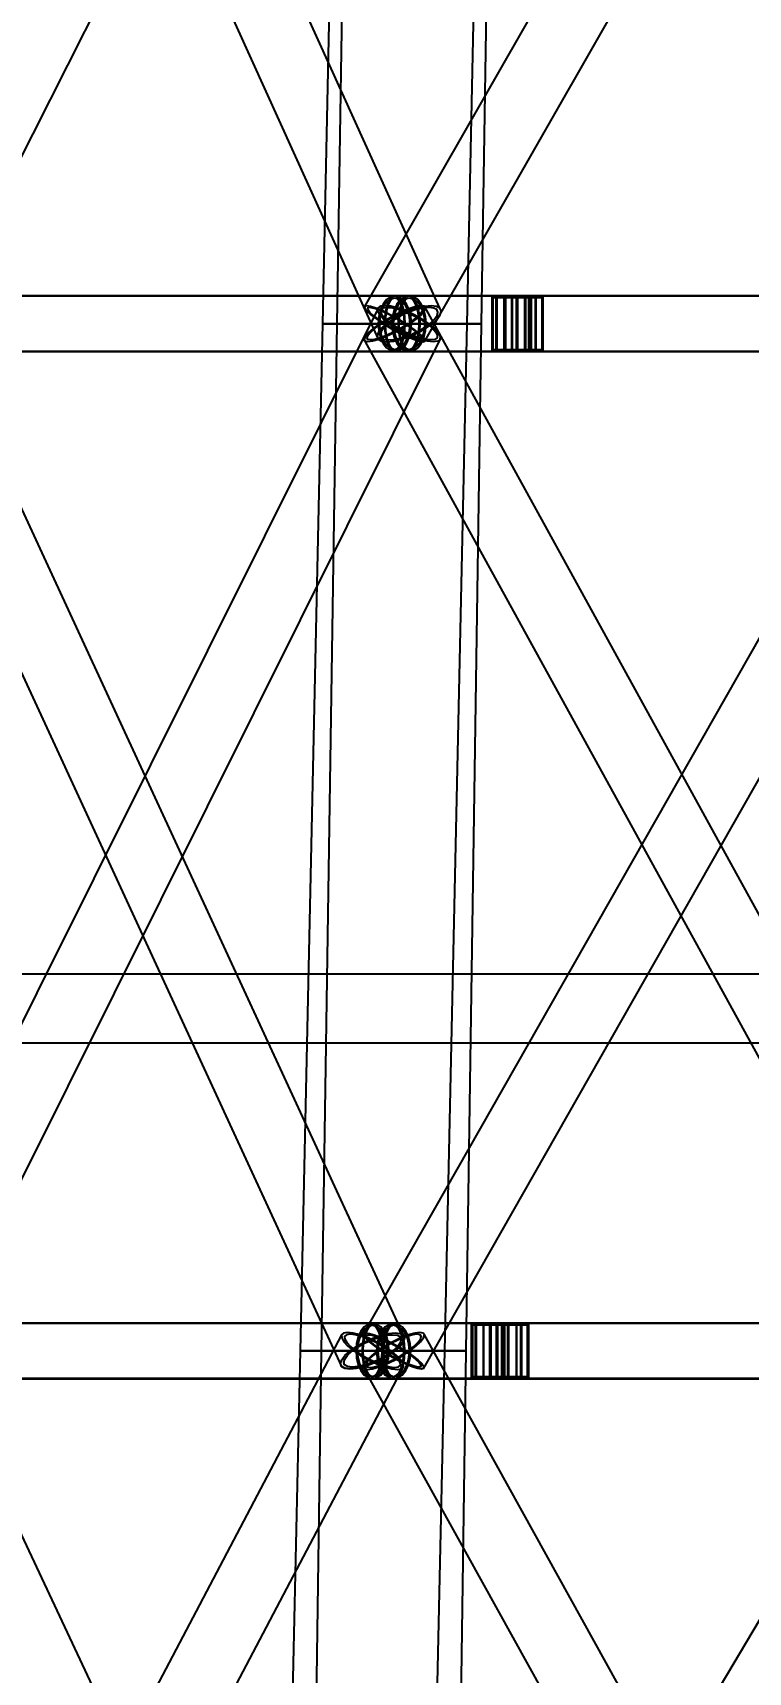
# Model space of a CAD drawing. Header units: millimetres. Extents: x -123812 to 252100, y -3000 to 639000.
# Drawn here: x -11359 to -6135, y 270154 to 282124 of the extents above; entities that cross this region are included whole.
import ezdxf

# ---------------------------------------------------------------- set-up
doc = ezdxf.new("R2010")
doc.units = ezdxf.units.MM
doc.layers.add('D-STR-DIM', color=7, linetype='Continuous', lineweight=13)
doc.layers.add('D-STR-STRC', color=7, linetype='Continuous', lineweight=25)
doc.styles.add('OpenSansCondensed-Light', font='OpenSansCondensed-Light.ttf')
doc.styles.add('TOWER_UNICODE', font='Arial Unicode.ttf')
doc.dimstyles.new('EZDXF', dxfattribs={"dimtxt": 0.25, "dimasz": 0.175, "dimexe": 0.375, "dimexo": 0.125, "dimgap": 0.1, "dimtad": 1, "dimlfac": 100, "dimzin": 12, "dimdsep": 46, "dimtxsty": 'OpenSansCondensed-Light', "dimblk": 'ARCHTICK', "dimcen": 2.5, "dimazin": 3, "dimtfac": 0.5, "dimtmove": 2, "dimatfit": 3})

# ---------------------------------------------------------------- blocks, each defined once
blk = doc.blocks.new('_ARCHTICK')
at = {"color": 0, "linetype": 'BYBLOCK', "const_width": 0.15}
blk.add_lwpolyline([(-0.5, -0.5), (0.5, 0.5)], dxfattribs=at)

msp = doc.modelspace()

# ---------------------------------------------------------------- linework, layer by layer
at = {"layer": 'D-STR-STRC'}
for points in [[(-8783.7, 287613.6), (-12571.2, 280113.6), (-12571, 280092.8), (-12555.4, 280065.6), (-12525.4, 280034), (-12483, 280000), (-12431.1, 279966), (-12373.3, 279934.4), (-12313.5, 279907.2), (-12255.8, 279886.4), (-12204.1, 279873.3), (-12162, 279868.8), (-12132.2, 279873.3), (-12116.9, 279886.4), (-8329.4, 287386.4)], [(-12240.1, 287386.3), (-8836.4, 279886.3), (-8812.3, 279873.2), (-8774.5, 279868.7), (-8725.6, 279873.2), (-8668.8, 279886.3), (-8608.2, 279907.2), (-8547.7, 279934.4), (-8491.5, 279966), (-8443.5, 280000), (-8406.9, 280034), (-8384.3, 280065.6), (-8377, 280092.8), (-8385.8, 280113.7), (-11789.5, 287613.7)], [(-4646.9, 287626.8), (-8935.9, 280126.8), (-8935, 280113.7), (-8919.1, 280092.8), (-8889.4, 280065.6), (-8847.9, 280034), (-8797.4, 280000), (-8741.3, 279966), (-8683.5, 279934.4), (-8627.9, 279907.2), (-8578.3, 279886.3), (-8538.1, 279873.2), (-8509.9, 279868.7), (-8495.8, 279873.2), (-4206.9, 287373.2)], [(-12123.9, 272385.8), (-8384.2, 279885.8), (-8382.5, 279906.7), (-8396.3, 279934.1), (-8424.8, 279965.9), (-8465.9, 280000), (-8517, 280034.1), (-8574.4, 280065.9), (-8634.4, 280093.3), (-8692.8, 280114.2), (-8745.6, 280127.4), (-8789.2, 280131.9), (-8820.7, 280127.4), (-8837.9, 280114.2), (-12577.6, 272614.2)], [(-12569.8, 279886.1), (-9104.2, 272386.1), (-9081.2, 272373), (-9044.5, 272368.5), (-8996.4, 272373), (-8940.3, 272386.1), (-8879.9, 272407), (-8819.5, 272434.3), (-8763.1, 272466), (-8714.5, 272500), (-8677.1, 272534), (-8653.5, 272565.7), (-8645.1, 272593), (-8652.7, 272613.9), (-12118.3, 280113.9)], [(-12344.1, 279796.8), (-8715.9, 279796.8), (-8684.4, 279803.7), (-8655.1, 279824), (-8630, 279856.3), (-8610.7, 279898.4), (-8598.6, 279947.4), (-8594.4, 280000), (-8598.6, 280052.6), (-8610.7, 280101.6), (-8630, 280143.7), (-8655.1, 280176), (-8684.4, 280196.3), (-8715.9, 280203.2), (-12344.1, 280203.2)], [(-12186.9, 279796.8), (-8611.1, 279796.8), (-8578.7, 279803.7), (-8548.5, 279824), (-8522.6, 279856.3), (-8502.7, 279898.4), (-8490.2, 279947.4), (-8486, 280000), (-8490.2, 280052.6), (-8502.7, 280101.6), (-8522.6, 280143.7), (-8548.5, 280176), (-8578.7, 280196.3), (-8611.1, 280203.2), (-12186.9, 280203.2)], [(-4675.4, 280127), (-8943.7, 272627), (-8944.1, 272613.9), (-8929.4, 272593), (-8900.7, 272565.7), (-8860, 272534), (-8810, 272500), (-8754.2, 272466), (-8696.2, 272434.3), (-8640.2, 272407), (-8589.9, 272386.1), (-8548.7, 272373), (-8519.5, 272368.5), (-8504.2, 272373), (-4235.8, 279873)], [(-4372.6, 272627.4), (-8498.1, 280127.4), (-8519.4, 280131.9), (-8554, 280127.4), (-8599.6, 280114.2), (-8653.2, 280093.3), (-8711.1, 280065.9), (-8769.2, 280034.1), (-8823.8, 280000), (-8871, 279965.9), (-8907.6, 279934.1), (-8931.1, 279906.7), (-8940, 279885.8), (-8933.6, 279872.6), (-4808.1, 272372.6)], [(-4508, 280203.2), (-8715.9, 280203.2), (-8735.5, 280196.3), (-8753.9, 280176), (-8769.7, 280143.7), (-8781.8, 280101.6), (-8789.4, 280052.6), (-8792, 280000), (-8789.4, 279947.4), (-8781.8, 279898.4), (-8769.7, 279856.3), (-8753.9, 279824), (-8735.5, 279803.7), (-8715.9, 279796.8), (-4508, 279796.8)], [(-4455.6, 280203.2), (-8611.1, 280203.2), (-8631.9, 280196.3), (-8651.3, 280176), (-8667.9, 280143.7), (-8680.7, 280101.6), (-8688.7, 280052.6), (-8691.5, 280000), (-8688.7, 279947.4), (-8680.7, 279898.4), (-8667.9, 279856.3), (-8651.3, 279824), (-8631.9, 279803.7), (-8611.1, 279796.8), (-4455.6, 279796.8)], [(-12582.5, 272296.8), (-8878.4, 272296.8), (-8847.3, 272303.7), (-8818.3, 272324), (-8793.3, 272356.3), (-8774.2, 272398.4), (-8762.2, 272447.4), (-8758.1, 272500), (-8762.2, 272552.6), (-8774.2, 272601.6), (-8793.3, 272643.7), (-8818.3, 272676), (-8847.3, 272696.3), (-8878.4, 272703.2), (-12582.5, 272703.2)], [(-12350.8, 272296.8), (-8723.9, 272296.8), (-8691.4, 272303.7), (-8661.1, 272324), (-8635, 272356.3), (-8615, 272398.4), (-8602.5, 272447.4), (-8598.2, 272500), (-8602.5, 272552.6), (-8615, 272601.6), (-8635, 272643.7), (-8661.1, 272676), (-8691.4, 272696.3), (-8723.9, 272703.2), (-12350.8, 272703.2)], [(-4590.4, 272703.2), (-8878.4, 272703.2), (-8897.9, 272696.3), (-8916.1, 272676), (-8931.7, 272643.7), (-8943.7, 272601.6), (-8951.2, 272552.6), (-8953.8, 272500), (-8951.2, 272447.4), (-8943.7, 272398.4), (-8931.7, 272356.3), (-8916.1, 272324), (-8897.9, 272303.7), (-8878.4, 272296.8), (-4590.4, 272296.8)], [(-4513.1, 272703.2), (-8723.9, 272703.2), (-8745.1, 272696.3), (-8764.7, 272676), (-8781.6, 272643.7), (-8794.6, 272601.6), (-8802.7, 272552.6), (-8805.5, 272500), (-8802.7, 272447.4), (-8794.6, 272398.4), (-8781.6, 272356.3), (-8764.7, 272324), (-8745.1, 272303.7), (-8723.9, 272296.8), (-4513.1, 272296.8)], [(-12601.6, 264883.5), (-8652.8, 272383.5), (-8653.4, 272404.9), (-8669.3, 272432.7), (-8699.5, 272465.2), (-8741.8, 272500), (-8793.5, 272534.8), (-8850.9, 272567.3), (-8910.2, 272595.1), (-8967.4, 272616.5), (-9018.5, 272630), (-9060, 272634.6), (-9089.2, 272630), (-9104, 272616.5), (-13052.8, 265116.5)], [(-8606.6, 265116.8), (-12127, 272616.8), (-12151.4, 272630.2), (-12189.5, 272634.8), (-12238.5, 272630.2), (-12295.2, 272616.8), (-12355.6, 272595.3), (-12415.8, 272567.4), (-12471.5, 272534.9), (-12519, 272500), (-12555, 272465.1), (-12577.1, 272432.6), (-12583.8, 272404.7), (-12574.6, 272383.2), (-9054.2, 264883.2)], [(-4808.4, 272630.2), (-9262.3, 265130.2), (-9261.4, 265116.8), (-9245.7, 265095.3), (-9216.3, 265067.4), (-9175.1, 265034.9), (-9125, 265000), (-9069.5, 264965.1), (-9012.2, 264932.6), (-8957.1, 264904.7), (-8907.9, 264883.2), (-8868, 264869.8), (-8840.2, 264865.2), (-8826.2, 264869.8), (-4372.3, 272369.8)], [(-4343.1, 265116.5), (-8499.8, 272616.5), (-8509, 272630), (-8532.8, 272634.6), (-8569.6, 272630), (-8616.9, 272616.5), (-8671.6, 272595.1), (-8729.8, 272567.3), (-8787.6, 272534.8), (-8841.1, 272500), (-8886.5, 272465.2), (-8920.9, 272432.7), (-8941.9, 272404.9), (-8948.1, 272383.5), (-4791.3, 264883.5)]]:
    msp.add_lwpolyline(points, dxfattribs=at)
for points in [[(-9244.2, 280000), (-8187.5, 280000), (-8028.8, 287500), (-9084.2, 287500)], [(-9139.5, 280000), (-8082.7, 280000), (-7964.1, 287500), (-9019.5, 287500)], [(-15262, 279800), (-7758.5, 279800), (-7758.5, 280200), (-15262, 280200)], [(-13831.6, 279800), (-7729.3, 279800), (-7729.3, 280200), (-13831.6, 280200)], [(-13625.6, 279800), (-7631.1, 279800), (-7631.1, 280200), (-13625.6, 280200)], [(-8607.9, 280000), (-8662.5, 279965.9), (-8720.6, 279934.1), (-8778.5, 279906.7), (-8832.1, 279885.8), (-8877.7, 279872.6), (-8912.4, 279868.1), (-8933.6, 279872.6), (-8940, 279885.8), (-8931.1, 279906.7), (-8907.6, 279934.1), (-8871, 279965.9), (-8823.8, 280000), (-8769.2, 280034.1), (-8711.1, 280065.9), (-8653.2, 280093.3), (-8599.6, 280114.2), (-8554, 280127.4), (-8519.4, 280131.9), (-8498.1, 280127.4), (-8491.7, 280114.2), (-8500.6, 280093.3), (-8524.1, 280065.9), (-8560.8, 280034.1)], [(-8797.4, 280000), (-8741.3, 279966), (-8683.5, 279934.4), (-8627.9, 279907.2), (-8578.3, 279886.3), (-8538.1, 279873.2), (-8509.9, 279868.7), (-8495.8, 279873.2), (-8496.7, 279886.3), (-8512.6, 279907.2), (-8542.3, 279934.4), (-8583.8, 279966), (-8634.3, 280000), (-8690.4, 280034), (-8748.2, 280065.6), (-8803.8, 280092.8), (-8853.4, 280113.7), (-8893.7, 280126.8), (-8921.8, 280131.3), (-8935.9, 280126.8), (-8935, 280113.7), (-8919.1, 280092.8), (-8889.4, 280065.6), (-8847.9, 280034)], [(-8618.6, 280000), (-8667.7, 279969.2), (-8720.2, 279940.5), (-8772.3, 279915.9), (-8820.6, 279897), (-8861.8, 279885.1), (-8893, 279881.1), (-8912.2, 279885.1), (-8917.9, 279897), (-8909.9, 279915.9), (-8888.7, 279940.5), (-8855.7, 279969.2), (-8813.2, 280000), (-8764, 280030.8), (-8711.5, 280059.5), (-8659.4, 280084.1), (-8611.1, 280103), (-8569.9, 280114.9), (-8538.7, 280118.9), (-8519.5, 280114.9), (-8513.8, 280103), (-8521.8, 280084.1), (-8543, 280059.5), (-8576, 280030.8)], [(-8789.4, 280000), (-8738.8, 279969.4), (-8686.7, 279940.8), (-8636.6, 279916.3), (-8591.8, 279897.5), (-8555.6, 279885.7), (-8530.2, 279881.6), (-8517.5, 279885.7), (-8518.3, 279897.5), (-8532.6, 279916.3), (-8559.4, 279940.8), (-8596.8, 279969.4), (-8642.3, 280000), (-8692.9, 280030.6), (-8745, 280059.2), (-8795.1, 280083.7), (-8839.9, 280102.5), (-8876.2, 280114.3), (-8901.5, 280118.4), (-8914.2, 280114.3), (-8913.4, 280102.5), (-8899.1, 280083.7), (-8872.4, 280059.2), (-8834.9, 280030.6)], [(-8778.6, 280000), (-8815.2, 279966), (-8837.9, 279934.4), (-8845.1, 279907.2), (-8836.4, 279886.3), (-8812.3, 279873.2), (-8774.5, 279868.7), (-8725.6, 279873.2), (-8668.8, 279886.3), (-8608.2, 279907.2), (-8547.7, 279934.4), (-8491.5, 279966), (-8443.5, 280000), (-8406.9, 280034), (-8384.3, 280065.6), (-8377, 280092.8), (-8385.8, 280113.7), (-8409.9, 280126.8), (-8447.7, 280131.3), (-8496.6, 280126.8), (-8553.3, 280113.7), (-8614, 280092.8), (-8674.5, 280065.6), (-8730.6, 280034)], [(-8465.9, 280000), (-8424.8, 279965.9), (-8396.3, 279934.1), (-8382.5, 279906.7), (-8384.2, 279885.8), (-8401.4, 279872.6), (-8433, 279868.1), (-8476.6, 279872.6), (-8529.4, 279885.8), (-8587.8, 279906.7), (-8647.7, 279934.1), (-8705.2, 279965.9), (-8756.2, 280000), (-8797.4, 280034.1), (-8825.9, 280065.9), (-8839.7, 280093.3), (-8837.9, 280114.2), (-8820.7, 280127.4), (-8789.2, 280131.9), (-8745.6, 280127.4), (-8692.8, 280114.2), (-8634.4, 280093.3), (-8574.4, 280065.9), (-8517, 280034.1)], [(-8837.3, 280000), (-8833.1, 279947.4), (-8821, 279898.4), (-8801.7, 279856.3), (-8776.6, 279824), (-8747.3, 279803.7), (-8715.9, 279796.8), (-8684.4, 279803.7), (-8655.1, 279824), (-8630, 279856.3), (-8610.7, 279898.4), (-8598.6, 279947.4), (-8594.4, 280000), (-8598.6, 280052.6), (-8610.7, 280101.6), (-8630, 280143.7), (-8655.1, 280176), (-8684.4, 280196.3), (-8715.9, 280203.2), (-8747.3, 280196.3), (-8776.6, 280176), (-8801.7, 280143.7), (-8821, 280101.6), (-8833.1, 280052.6)], [(-8827.7, 280000), (-8823.9, 279951.5), (-8812.7, 279906.4), (-8794.9, 279867.6), (-8771.8, 279837.9), (-8744.8, 279819.2), (-8715.9, 279812.8), (-8686.9, 279819.2), (-8659.9, 279837.9), (-8636.8, 279867.6), (-8619, 279906.4), (-8607.8, 279951.5), (-8604, 280000), (-8607.8, 280048.5), (-8619, 280093.6), (-8636.8, 280132.4), (-8659.9, 280162.1), (-8686.9, 280180.8), (-8715.9, 280187.2), (-8744.8, 280180.8), (-8771.8, 280162.1), (-8794.9, 280132.4), (-8812.7, 280093.6), (-8823.9, 280048.5)], [(-8762.1, 280000), (-8795.1, 279969.4), (-8815.6, 279940.8), (-8822.1, 279916.3), (-8814.2, 279897.5), (-8792.5, 279885.7), (-8758.4, 279881.6), (-8714.3, 279885.7), (-8663.1, 279897.5), (-8608.4, 279916.3), (-8553.9, 279940.8), (-8503.3, 279969.4), (-8460, 280000), (-8427, 280030.6), (-8406.6, 280059.2), (-8400.1, 280083.7), (-8407.9, 280102.5), (-8429.7, 280114.3), (-8463.7, 280118.4), (-8507.9, 280114.3), (-8559, 280102.5), (-8613.7, 280083.7), (-8668.2, 280059.2), (-8718.9, 280030.6)], [(-8480.2, 280000), (-8443.1, 279969.2), (-8417.4, 279940.5), (-8405, 279915.9), (-8406.6, 279897), (-8422.1, 279885.1), (-8450.5, 279881.1), (-8489.8, 279885.1), (-8537.4, 279897), (-8590.1, 279915.9), (-8644.1, 279940.5), (-8695.9, 279969.2), (-8742, 280000), (-8779.1, 280030.8), (-8804.7, 280059.5), (-8817.2, 280084.1), (-8815.6, 280103), (-8800.1, 280114.9), (-8771.7, 280118.9), (-8732.3, 280114.9), (-8684.7, 280103), (-8632.1, 280084.1), (-8578, 280059.5), (-8526.2, 280030.8)], [(-8792, 280000), (-8789.4, 279947.4), (-8781.8, 279898.4), (-8769.7, 279856.3), (-8753.9, 279824), (-8735.5, 279803.7), (-8715.9, 279796.8), (-8696.2, 279803.7), (-8677.8, 279824), (-8662, 279856.3), (-8649.9, 279898.4), (-8642.3, 279947.4), (-8639.8, 280000), (-8642.3, 280052.6), (-8649.9, 280101.6), (-8662, 280143.7), (-8677.8, 280176), (-8696.2, 280196.3), (-8715.9, 280203.2), (-8735.5, 280196.3), (-8753.9, 280176), (-8769.7, 280143.7), (-8781.8, 280101.6), (-8789.4, 280052.6)], [(-8786, 280000), (-8783.6, 279951.5), (-8776.6, 279906.4), (-8765.4, 279867.6), (-8750.9, 279837.9), (-8734, 279819.2), (-8715.9, 279812.8), (-8697.7, 279819.2), (-8680.8, 279837.9), (-8666.3, 279867.6), (-8655.1, 279906.4), (-8648.1, 279951.5), (-8645.7, 280000), (-8648.1, 280048.5), (-8655.1, 280093.6), (-8666.3, 280132.4), (-8680.8, 280162.1), (-8697.7, 280180.8), (-8715.9, 280187.2), (-8734, 280180.8), (-8750.9, 280162.1), (-8765.4, 280132.4), (-8776.6, 280093.6), (-8783.6, 280048.5)], [(-8736.2, 280000), (-8731.9, 279947.4), (-8719.4, 279898.4), (-8699.5, 279856.3), (-8673.6, 279824), (-8643.5, 279803.7), (-8611.1, 279796.8), (-8578.7, 279803.7), (-8548.5, 279824), (-8522.6, 279856.3), (-8502.7, 279898.4), (-8490.2, 279947.4), (-8486, 280000), (-8490.2, 280052.6), (-8502.7, 280101.6), (-8522.6, 280143.7), (-8548.5, 280176), (-8578.7, 280196.3), (-8611.1, 280203.2), (-8643.5, 280196.3), (-8673.6, 280176), (-8699.5, 280143.7), (-8719.4, 280101.6), (-8731.9, 280052.6)], [(-8726.3, 280000), (-8722.4, 279951.5), (-8710.9, 279906.4), (-8692.6, 279867.6), (-8668.7, 279837.9), (-8640.9, 279819.2), (-8611.1, 279812.8), (-8581.2, 279819.2), (-8553.4, 279837.9), (-8529.6, 279867.6), (-8511.2, 279906.4), (-8499.7, 279951.5), (-8495.8, 280000), (-8499.7, 280048.5), (-8511.2, 280093.6), (-8529.6, 280132.4), (-8553.4, 280162.1), (-8581.2, 280180.8), (-8611.1, 280187.2), (-8640.9, 280180.8), (-8668.7, 280162.1), (-8692.6, 280132.4), (-8710.9, 280093.6), (-8722.4, 280048.5)], [(-8691.5, 280000), (-8688.7, 279947.4), (-8680.7, 279898.4), (-8667.9, 279856.3), (-8651.3, 279824), (-8631.9, 279803.7), (-8611.1, 279796.8), (-8590.3, 279803.7), (-8570.9, 279824), (-8554.2, 279856.3), (-8541.4, 279898.4), (-8533.4, 279947.4), (-8530.7, 280000), (-8533.4, 280052.6), (-8541.4, 280101.6), (-8554.2, 280143.7), (-8570.9, 280176), (-8590.3, 280196.3), (-8611.1, 280203.2), (-8631.9, 280196.3), (-8651.3, 280176), (-8667.9, 280143.7), (-8680.7, 280101.6), (-8688.7, 280052.6)], [(-8685.1, 280000), (-8682.6, 279951.5), (-8675.2, 279906.4), (-8663.4, 279867.6), (-8648.1, 279837.9), (-8630.2, 279819.2), (-8611.1, 279812.8), (-8591.9, 279819.2), (-8574, 279837.9), (-8558.7, 279867.6), (-8546.9, 279906.4), (-8539.5, 279951.5), (-8537, 280000), (-8539.5, 280048.5), (-8546.9, 280093.6), (-8558.7, 280132.4), (-8574, 280162.1), (-8591.9, 280180.8), (-8611.1, 280187.2), (-8630.2, 280180.8), (-8648.1, 280162.1), (-8663.4, 280132.4), (-8675.2, 280093.6), (-8682.6, 280048.5)], [(-7729.3, 280200), (-8006.8, 280200), (-8006.8, 279800), (-7729.3, 279800)], [(-7737.6, 280188), (-7998.5, 280188), (-7998.5, 279812), (-7737.6, 279812)], [(-7758.5, 280200), (-7977.6, 280200), (-7977.6, 279800), (-7758.5, 279800)], [(-7765, 280188), (-7971, 280188), (-7971, 279812), (-7765, 279812)], [(-7918.5, 279800), (50.4, 279800), (50.4, 280200), (-7918.5, 280200)], [(-7817.6, 280200), (-7918.5, 280200), (-7918.5, 279800), (-7817.6, 279800)], [(-7631.1, 280200), (-7915.8, 280200), (-7915.8, 279800), (-7631.1, 279800)], [(-7820.6, 280188), (-7915.4, 280188), (-7915.4, 279812), (-7820.6, 279812)], [(-7639.6, 280188), (-7907.3, 280188), (-7907.3, 279812), (-7639.6, 279812)], [(-7863.6, 279800), (90.1, 279800), (90.1, 280200), (-7863.6, 280200)], [(-7683.3, 280200), (-7863.6, 280200), (-7863.6, 279800), (-7683.3, 279800)], [(-7688.7, 280188), (-7858.2, 280188), (-7858.2, 279812), (-7688.7, 279812)], [(-7828.8, 279800), (55.3, 279800), (55.3, 280200), (-7828.8, 280200)], [(-7718.1, 280200), (-7828.8, 280200), (-7828.8, 279800), (-7718.1, 279800)], [(-7721.4, 280188), (-7825.5, 280188), (-7825.5, 279812), (-7721.4, 279812)], [(-9407.5, 272500), (-8349.3, 272500), (-8187.5, 280000), (-9244.2, 280000)], [(-9253, 272500), (-8194.8, 272500), (-8082.7, 280000), (-9139.5, 280000)], [(-8187.5, 280000), (-8205.5, 280000), (-8258.3, 280000), (-8342.2, 280000), (-8451.7, 280000), (-8579.1, 280000), (-8715.9, 280000), (-8852.6, 280000), (-8980, 280000), (-9089.5, 280000), (-9173.5, 280000), (-9226.2, 280000), (-9244.2, 280000), (-9226.2, 280000), (-9173.5, 280000), (-9089.5, 280000), (-8980, 280000), (-8852.6, 280000), (-8715.9, 280000), (-8579.1, 280000), (-8451.7, 280000), (-8342.2, 280000), (-8258.3, 280000), (-8205.5, 280000)], [(-8082.7, 280000), (-8100.7, 280000), (-8153.5, 280000), (-8237.4, 280000), (-8346.9, 280000), (-8474.3, 280000), (-8611.1, 280000), (-8747.8, 280000), (-8875.3, 280000), (-8984.7, 280000), (-9068.7, 280000), (-9121.5, 280000), (-9139.5, 280000), (-9121.5, 280000), (-9068.7, 280000), (-8984.7, 280000), (-8875.3, 280000), (-8747.8, 280000), (-8611.1, 280000), (-8474.3, 280000), (-8346.9, 280000), (-8237.4, 280000), (-8153.5, 280000), (-8100.7, 280000)], [(-14013.6, 274750), (-5244.4, 274750), (-5244.4, 275250), (-14013.6, 275250)], [(-13737.8, 274750), (-5244.4, 274750), (-5244.4, 275250), (-13737.8, 275250)], [(-15569.2, 272300), (-7911.4, 272300), (-7911.4, 272700), (-15569.2, 272700)], [(-14124.1, 272300), (-7882.3, 272300), (-7882.3, 272700), (-14124.1, 272700)], [(-13820.3, 272300), (-7737.5, 272300), (-7737.5, 272700), (-13820.3, 272700)], [(-8998.8, 272500), (-8994.7, 272447.4), (-8982.7, 272398.4), (-8963.6, 272356.3), (-8938.6, 272324), (-8909.6, 272303.7), (-8878.4, 272296.8), (-8847.3, 272303.7), (-8818.3, 272324), (-8793.3, 272356.3), (-8774.2, 272398.4), (-8762.2, 272447.4), (-8758.1, 272500), (-8762.2, 272552.6), (-8774.2, 272601.6), (-8793.3, 272643.7), (-8818.3, 272676), (-8847.3, 272696.3), (-8878.4, 272703.2), (-8909.6, 272696.3), (-8938.6, 272676), (-8963.6, 272643.7), (-8982.7, 272601.6), (-8994.7, 272552.6)], [(-8989.3, 272500), (-8985.6, 272451.5), (-8974.5, 272406.4), (-8956.9, 272367.6), (-8933.9, 272337.9), (-8907.1, 272319.2), (-8878.4, 272312.8), (-8849.7, 272319.2), (-8823, 272337.9), (-8800, 272367.6), (-8782.4, 272406.4), (-8771.3, 272451.5), (-8767.5, 272500), (-8771.3, 272548.5), (-8782.4, 272593.6), (-8800, 272632.4), (-8823, 272662.1), (-8849.7, 272680.8), (-8878.4, 272687.2), (-8907.1, 272680.8), (-8933.9, 272662.1), (-8956.9, 272632.4), (-8974.5, 272593.6), (-8985.6, 272548.5)], [(-8953.8, 272500), (-8951.2, 272447.4), (-8943.7, 272398.4), (-8931.7, 272356.3), (-8916.1, 272324), (-8897.9, 272303.7), (-8878.4, 272296.8), (-8858.9, 272303.7), (-8840.8, 272324), (-8825.2, 272356.3), (-8813.2, 272398.4), (-8805.7, 272447.4), (-8803.1, 272500), (-8805.7, 272552.6), (-8813.2, 272601.6), (-8825.2, 272643.7), (-8840.8, 272676), (-8858.9, 272696.3), (-8878.4, 272703.2), (-8897.9, 272696.3), (-8916.1, 272676), (-8931.7, 272643.7), (-8943.7, 272601.6), (-8951.2, 272552.6)], [(-8947.9, 272500), (-8945.5, 272451.5), (-8938.6, 272406.4), (-8927.5, 272367.6), (-8913.2, 272337.9), (-8896.4, 272319.2), (-8878.4, 272312.8), (-8860.5, 272319.2), (-8843.7, 272337.9), (-8829.4, 272367.6), (-8818.3, 272406.4), (-8811.4, 272451.5), (-8809, 272500), (-8811.4, 272548.5), (-8818.3, 272593.6), (-8829.4, 272632.4), (-8843.7, 272662.1), (-8860.5, 272680.8), (-8878.4, 272687.2), (-8896.4, 272680.8), (-8913.2, 272662.1), (-8927.5, 272632.4), (-8938.6, 272593.6), (-8945.5, 272548.5)], [(-8849.7, 272500), (-8845.4, 272447.4), (-8832.8, 272398.4), (-8812.9, 272356.3), (-8786.8, 272324), (-8756.5, 272303.7), (-8723.9, 272296.8), (-8691.4, 272303.7), (-8661.1, 272324), (-8635, 272356.3), (-8615, 272398.4), (-8602.5, 272447.4), (-8598.2, 272500), (-8602.5, 272552.6), (-8615, 272601.6), (-8635, 272643.7), (-8661.1, 272676), (-8691.4, 272696.3), (-8723.9, 272703.2), (-8756.5, 272696.3), (-8786.8, 272676), (-8812.9, 272643.7), (-8832.8, 272601.6), (-8845.4, 272552.6)], [(-8839.8, 272500), (-8835.8, 272451.5), (-8824.3, 272406.4), (-8805.9, 272367.6), (-8781.9, 272337.9), (-8753.9, 272319.2), (-8723.9, 272312.8), (-8694, 272319.2), (-8666, 272337.9), (-8642, 272367.6), (-8623.6, 272406.4), (-8612, 272451.5), (-8608.1, 272500), (-8612, 272548.5), (-8623.6, 272593.6), (-8642, 272632.4), (-8666, 272662.1), (-8694, 272680.8), (-8723.9, 272687.2), (-8753.9, 272680.8), (-8781.9, 272662.1), (-8805.9, 272632.4), (-8824.3, 272593.6), (-8835.8, 272548.5)], [(-8805.5, 272500), (-8802.7, 272447.4), (-8794.6, 272398.4), (-8781.6, 272356.3), (-8764.7, 272324), (-8745.1, 272303.7), (-8723.9, 272296.8), (-8702.8, 272303.7), (-8683.2, 272324), (-8666.3, 272356.3), (-8653.3, 272398.4), (-8645.1, 272447.4), (-8642.4, 272500), (-8645.1, 272552.6), (-8653.3, 272601.6), (-8666.3, 272643.7), (-8683.2, 272676), (-8702.8, 272696.3), (-8723.9, 272703.2), (-8745.1, 272696.3), (-8764.7, 272676), (-8781.6, 272643.7), (-8794.6, 272601.6), (-8802.7, 272552.6)], [(-8799.1, 272500), (-8796.5, 272451.5), (-8789, 272406.4), (-8777.1, 272367.6), (-8761.5, 272337.9), (-8743.4, 272319.2), (-8723.9, 272312.8), (-8704.5, 272319.2), (-8686.4, 272337.9), (-8670.8, 272367.6), (-8658.9, 272406.4), (-8651.3, 272451.5), (-8648.8, 272500), (-8651.3, 272548.5), (-8658.9, 272593.6), (-8670.8, 272632.4), (-8686.4, 272662.1), (-8704.5, 272680.8), (-8723.9, 272687.2), (-8743.4, 272680.8), (-8761.5, 272662.1), (-8777.1, 272632.4), (-8789, 272593.6), (-8796.5, 272548.5)], [(-7882.3, 272700), (-8157.4, 272700), (-8157.4, 272300), (-7882.3, 272300)], [(-7890.5, 272688), (-8149.2, 272688), (-8149.2, 272312), (-7890.5, 272312)], [(-7911.4, 272700), (-8128.3, 272700), (-8128.3, 272300), (-7911.4, 272300)], [(-7917.9, 272688), (-8121.8, 272688), (-8121.8, 272312), (-7917.9, 272312)], [(-8069.7, 272300), (49.8, 272300), (49.8, 272700), (-8069.7, 272700)], [(-7970, 272700), (-8069.7, 272700), (-8069.7, 272300), (-7970, 272300)], [(-7973, 272688), (-8066.7, 272688), (-8066.7, 272312), (-7973, 272312)], [(-7737.5, 272700), (-8023.1, 272700), (-8023.1, 272300), (-7737.5, 272300)], [(-7746.1, 272688), (-8014.6, 272688), (-8014.6, 272312), (-7746.1, 272312)], [(-7971.6, 272300), (91.3, 272300), (91.3, 272700), (-7971.6, 272700)], [(-7789, 272700), (-7971.6, 272700), (-7971.6, 272300), (-7789, 272300)], [(-7794.5, 272688), (-7966.1, 272688), (-7966.1, 272312), (-7794.5, 272312)], [(-7937.2, 272300), (56.9, 272300), (56.9, 272700), (-7937.2, 272700)], [(-7823.4, 272700), (-7937.2, 272700), (-7937.2, 272300), (-7823.4, 272300)], [(-7826.8, 272688), (-7933.8, 272688), (-7933.8, 272312), (-7826.8, 272312)], [(-8714.5, 272500), (-8763.1, 272466), (-8819.5, 272434.3), (-8879.9, 272407), (-8940.3, 272386.1), (-8996.4, 272373), (-9044.5, 272368.5), (-9081.2, 272373), (-9104.2, 272386.1), (-9111.7, 272407), (-9103.4, 272434.3), (-9079.7, 272466), (-9042.4, 272500), (-8993.8, 272534), (-8937.4, 272565.7), (-8877, 272593), (-8816.6, 272613.9), (-8760.5, 272627), (-8712.4, 272631.5), (-8675.7, 272627), (-8652.7, 272613.9), (-8645.1, 272593), (-8653.5, 272565.7), (-8677.1, 272534)], [(-9015.1, 272500), (-8963.4, 272465.2), (-8906, 272432.7), (-8846.6, 272404.9), (-8789.5, 272383.5), (-8738.4, 272370), (-8696.8, 272365.4), (-8667.7, 272370), (-8652.8, 272383.5), (-8653.4, 272404.9), (-8669.3, 272432.7), (-8699.5, 272465.2), (-8741.8, 272500), (-8793.5, 272534.8), (-8850.9, 272567.3), (-8910.2, 272595.1), (-8967.4, 272616.5), (-9018.5, 272630), (-9060, 272634.6), (-9089.2, 272630), (-9104, 272616.5), (-9103.5, 272595.1), (-9087.6, 272567.3), (-9057.4, 272534.8)], [(-8730.7, 272500), (-8774.4, 272469.3), (-8825.3, 272440.7), (-8879.8, 272416.2), (-8934.2, 272397.4), (-8984.8, 272385.5), (-9028.1, 272381.5), (-9061.3, 272385.5), (-9082, 272397.4), (-9088.8, 272416.2), (-9081.3, 272440.7), (-9059.9, 272469.3), (-9026.2, 272500), (-8982.5, 272530.7), (-8931.6, 272559.3), (-8877.1, 272583.8), (-8822.7, 272602.6), (-8772.1, 272614.5), (-8728.8, 272618.5), (-8695.6, 272614.5), (-8674.9, 272602.6), (-8668.1, 272583.8), (-8675.6, 272559.3), (-8697, 272530.7)], [(-9001.6, 272500), (-8955.1, 272468.6), (-8903.3, 272439.3), (-8849.8, 272414.2), (-8798.2, 272394.9), (-8752.2, 272382.8), (-8714.7, 272378.7), (-8688.4, 272382.8), (-8675.1, 272394.9), (-8675.6, 272414.2), (-8689.9, 272439.3), (-8717.1, 272468.6), (-8755.3, 272500), (-8801.8, 272531.4), (-8853.6, 272560.7), (-8907.1, 272585.8), (-8958.6, 272605.1), (-9004.7, 272617.2), (-9042.2, 272621.3), (-9068.5, 272617.2), (-9081.8, 272605.1), (-9081.3, 272585.8), (-9067, 272560.7), (-9039.8, 272531.4)], [(-8841.1, 272500), (-8886.5, 272465.2), (-8920.9, 272432.7), (-8941.9, 272404.9), (-8948.1, 272383.5), (-8938.9, 272370), (-8915.1, 272365.4), (-8878.3, 272370), (-8830.9, 272383.5), (-8776.3, 272404.9), (-8718.1, 272432.7), (-8660.3, 272465.2), (-8606.8, 272500), (-8561.3, 272534.8), (-8526.9, 272567.3), (-8506, 272595.1), (-8499.8, 272616.5), (-8509, 272630), (-8532.8, 272634.6), (-8569.6, 272630), (-8616.9, 272616.5), (-8671.6, 272595.1), (-8729.8, 272567.3), (-8787.6, 272534.8)], [(-8637.9, 272500), (-8587.9, 272466), (-8547.2, 272434.3), (-8518.5, 272407), (-8503.8, 272386.1), (-8504.2, 272373), (-8519.5, 272368.5), (-8548.7, 272373), (-8589.9, 272386.1), (-8640.2, 272407), (-8696.2, 272434.3), (-8754.2, 272466), (-8810, 272500), (-8860, 272534), (-8900.7, 272565.7), (-8929.4, 272593), (-8944.1, 272613.9), (-8943.7, 272627), (-8928.4, 272631.5), (-8899.2, 272627), (-8858, 272613.9), (-8807.7, 272593), (-8751.6, 272565.7), (-8693.7, 272534)], [(-8829.5, 272500), (-8870.5, 272468.6), (-8901.6, 272439.3), (-8920.5, 272414.2), (-8926, 272394.9), (-8917.7, 272382.8), (-8896.3, 272378.7), (-8863.1, 272382.8), (-8820.4, 272394.9), (-8771.2, 272414.2), (-8718.7, 272439.3), (-8666.6, 272468.6), (-8618.4, 272500), (-8577.3, 272531.4), (-8546.3, 272560.7), (-8527.4, 272585.8), (-8521.9, 272605.1), (-8530.1, 272617.2), (-8551.6, 272621.3), (-8584.8, 272617.2), (-8627.5, 272605.1), (-8676.7, 272585.8), (-8729.2, 272560.7), (-8781.3, 272531.4)], [(-8646.3, 272500), (-8601.3, 272469.3), (-8564.6, 272440.7), (-8538.7, 272416.2), (-8525.5, 272397.4), (-8525.8, 272385.5), (-8539.6, 272381.5), (-8566, 272385.5), (-8603.1, 272397.4), (-8648.5, 272416.2), (-8699, 272440.7), (-8751.2, 272469.3), (-8801.5, 272500), (-8846.6, 272530.7), (-8883.3, 272559.3), (-8909.2, 272583.8), (-8922.4, 272602.6), (-8922.1, 272614.5), (-8908.3, 272618.5), (-8881.9, 272614.5), (-8844.8, 272602.6), (-8799.4, 272583.8), (-8748.9, 272559.3), (-8696.7, 272530.7)], [(-9574.1, 265000), (-8514.5, 265000), (-8349.3, 272500), (-9407.5, 272500)], [(-8349.3, 272500), (-8367.4, 272500), (-8420.2, 272500), (-8504.3, 272500), (-8613.9, 272500), (-8741.5, 272500), (-8878.4, 272500), (-9015.4, 272500), (-9143, 272500), (-9252.6, 272500), (-9336.7, 272500), (-9389.5, 272500), (-9407.5, 272500), (-9389.5, 272500), (-9336.7, 272500), (-9252.6, 272500), (-9143, 272500), (-9015.4, 272500), (-8878.4, 272500), (-8741.5, 272500), (-8613.9, 272500), (-8504.3, 272500), (-8420.2, 272500), (-8367.4, 272500)], [(-8349.3, 272500), (-8367.4, 272500), (-8420.2, 272500), (-8504.3, 272500), (-8613.9, 272500), (-8741.5, 272500), (-8878.4, 272500), (-9015.4, 272500), (-9143, 272500), (-9252.6, 272500), (-9336.7, 272500), (-9389.5, 272500), (-9407.5, 272500), (-9389.5, 272500), (-9336.7, 272500), (-9252.6, 272500), (-9143, 272500), (-9015.4, 272500), (-8878.4, 272500), (-8741.5, 272500), (-8613.9, 272500), (-8504.3, 272500), (-8420.2, 272500), (-8367.4, 272500)], [(-8391.8, 272500), (-8408.4, 272500), (-8457, 272500), (-8534.3, 272500), (-8635.1, 272500), (-8752.5, 272500), (-8878.4, 272500), (-9004.4, 272500), (-9121.8, 272500), (-9222.6, 272500), (-9299.9, 272500), (-9348.5, 272500), (-9365.1, 272500), (-9348.5, 272500), (-9299.9, 272500), (-9222.6, 272500), (-9121.8, 272500), (-9004.4, 272500), (-8878.4, 272500), (-8752.5, 272500), (-8635.1, 272500), (-8534.3, 272500), (-8457, 272500), (-8408.4, 272500)], [(-8391.8, 272500), (-8408.4, 272500), (-8457, 272500), (-8534.3, 272500), (-8635.1, 272500), (-8752.5, 272500), (-8878.4, 272500), (-9004.4, 272500), (-9121.8, 272500), (-9222.6, 272500), (-9299.9, 272500), (-9348.5, 272500), (-9365.1, 272500), (-9348.5, 272500), (-9299.9, 272500), (-9222.6, 272500), (-9121.8, 272500), (-9004.4, 272500), (-8878.4, 272500), (-8752.5, 272500), (-8635.1, 272500), (-8534.3, 272500), (-8457, 272500), (-8408.4, 272500)], [(-9360.2, 265000), (-8300.6, 265000), (-8194.8, 272500), (-9253, 272500)], [(-8194.8, 272500), (-8212.9, 272500), (-8265.7, 272500), (-8349.8, 272500), (-8459.4, 272500), (-8587, 272500), (-8723.9, 272500), (-8860.9, 272500), (-8988.5, 272500), (-9098.1, 272500), (-9182.2, 272500), (-9235, 272500), (-9253, 272500), (-9235, 272500), (-9182.2, 272500), (-9098.1, 272500), (-8988.5, 272500), (-8860.9, 272500), (-8723.9, 272500), (-8587, 272500), (-8459.4, 272500), (-8349.8, 272500), (-8265.7, 272500), (-8212.9, 272500)], [(-8194.8, 272500), (-8212.9, 272500), (-8265.7, 272500), (-8349.8, 272500), (-8459.4, 272500), (-8587, 272500), (-8723.9, 272500), (-8860.9, 272500), (-8988.5, 272500), (-9098.1, 272500), (-9182.2, 272500), (-9235, 272500), (-9253, 272500), (-9235, 272500), (-9182.2, 272500), (-9098.1, 272500), (-8988.5, 272500), (-8860.9, 272500), (-8723.9, 272500), (-8587, 272500), (-8459.4, 272500), (-8349.8, 272500), (-8265.7, 272500), (-8212.9, 272500)], [(-8237.3, 272500), (-8253.9, 272500), (-8302.5, 272500), (-8379.8, 272500), (-8480.6, 272500), (-8598, 272500), (-8723.9, 272500), (-8849.9, 272500), (-8967.3, 272500), (-9068.1, 272500), (-9145.4, 272500), (-9194, 272500), (-9210.6, 272500), (-9194, 272500), (-9145.4, 272500), (-9068.1, 272500), (-8967.3, 272500), (-8849.9, 272500), (-8723.9, 272500), (-8598, 272500), (-8480.6, 272500), (-8379.8, 272500), (-8302.5, 272500), (-8253.9, 272500)], [(-8237.3, 272500), (-8253.9, 272500), (-8302.5, 272500), (-8379.8, 272500), (-8480.6, 272500), (-8598, 272500), (-8723.9, 272500), (-8849.9, 272500), (-8967.3, 272500), (-9068.1, 272500), (-9145.4, 272500), (-9194, 272500), (-9210.6, 272500), (-9194, 272500), (-9145.4, 272500), (-9068.1, 272500), (-8967.3, 272500), (-8849.9, 272500), (-8723.9, 272500), (-8598, 272500), (-8480.6, 272500), (-8379.8, 272500), (-8302.5, 272500), (-8253.9, 272500)]]:
    msp.add_lwpolyline(points, close=True, dxfattribs=at)

# ---------------------------------------------------------------- dimensions: what is measured, and where the dimension line sits
at = {"layer": 'D-STR-DIM'}
msp.add_linear_dim(base=(-112000, 0), p1=(0, 0), p2=(0, 634000), angle=90, dimstyle='EZDXF', override={"dimtxt": 8400, "dimasz": 3750, "dimexe": 2100, "dimexo": 1800, "dimgap": 2100, "dimtad": 1, "dimdec": 0, "dimlfac": 1, "dimlunit": 2, "dimtxsty": 'TOWER_UNICODE', "dimclrd": 7, "dimclre": 7, "dimclrt": 7}, dxfattribs=at).render()

doc.saveas('drawing.dxf')
